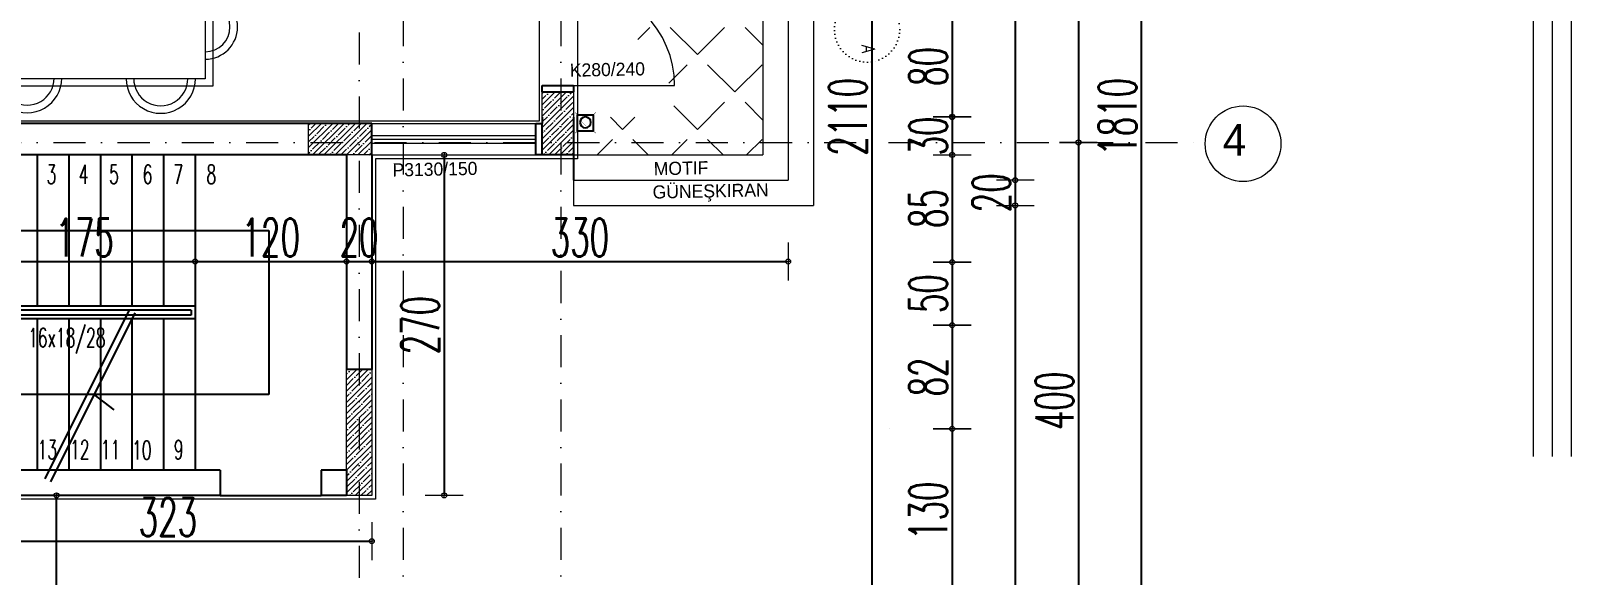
# Model space of a CAD drawing. Header units: millimetres. Extents: x -16104 to 67872, y -88009 to 12107.
# Drawn here: x 19817 to 21038, y -6903 to -6471 of the extents above; entities that cross this region are included whole.
import ezdxf
from ezdxf.enums import TextEntityAlignment as Align

# ---------------------------------------------------------------- set-up
doc = ezdxf.new("R2010")
doc.units = ezdxf.units.MM
doc.linetypes.add('ACAD_ISO07W100', pattern=[3, 0, -3])
doc.linetypes.add('DASHDOTX2', pattern=[50.8, 25.4, -12.7, 0, -12.7])
doc.layers.get('0').update_dxf_attribs({"color": 241})
for name, color, linetype, lineweight in [('AKS', 1, 'ACAD_ISO07W100', 5), ('akslar', 144, 'Continuous', 20), ('balkon', 6, 'Continuous', 5), ('c05', 32, 'Continuous', 13), ('duvar', 123, 'Continuous', 25), ('emsal&kolon', 1, 'Continuous', 5), ('kapı', 3, 'Continuous', 5), ('kolon', 1, 'Continuous', 5), ('merdiven', 4, 'Continuous', 25), ('OLCU', 54, 'Continuous', 13), ('pencere', 5, 'Continuous', 5), ('POZ', 36, 'Continuous', 18), ('SıVA', 40, 'Continuous', 9), ('tefriş', 30, 'Continuous', 5), ('ÖLÇÜ', 252, 'Continuous', 20)]:
    doc.layers.add(name, color=color, linetype=linetype, lineweight=lineweight)
doc.styles.add('DIM', font='Txttw.shx', dxfattribs={"width": 0.6})
doc.styles.add('DIMENSIONS', font='simplex', dxfattribs={"width": 0.8})
doc.styles.add('M2', font='stylu.ttf', dxfattribs={"height": 10})
doc.dimstyles.new('50', dxfattribs={"dimscale": 0, "dimtxt": 30, "dimasz": 1, "dimexe": 0, "dimexo": 2, "dimgap": 4, "dimtad": 1, "dimdec": 0, "dimzin": 0, "dimdsep": 46, "dimtxsty": 'DIM', "dimblk1": 'DOT', "dimblk2": 'DOT', "dimsah": 1, "dimcen": 1.5, "dimdle": 3, "dimse1": 1, "dimse2": 1, "dimclrd": 256, "dimclre": 9, "dimclrt": 256, "dimadec": 0, "dimazin": 0, "dimtfac": 0.24, "dimtdec": 0, "dimtix": 1, "dimtmove": 2, "dimatfit": 3, "dimldrblk": 'DOT', "dimfxl": 0, "dimtolj": 1, "dimtzin": 15, "dimarcsym": 0})
pattern_1 = [(45, (7205.1105, -17059.605), (-4.490128, 4.490128), []), (45, (7209.6007, -17059.605), (-4.490128, 4.490128), [7.9375, -1.5875, 0, -1.5875])]

# ---------------------------------------------------------------- blocks, each defined once
blk = doc.blocks.new('DOT')
for p, q in [((0, 15), (0, -15)), ((-2, 0), (0, 0)), ((2, 0), (0, 0))]:
    blk.add_line(p, q)
blk.add_circle((0, 0), 2)
blk = doc.blocks.new('*D6588')
at = {"layer": 'Defpoints', "color": 0, "transparency": 16777216}
for p in [(20497.3, -6459.6), (20497.3, -6539.3), (20547.3, -6539.3)]:
    blk.add_point(p, dxfattribs=at)
at = {"layer": 'OLCU', "lineweight": -2, "transparency": 16777216}
blk.add_line((20547.3, -6460.6), (20547.3, -6538.3), dxfattribs=at)
for p, rotation in [((20547.3, -6459.6), 90), ((20547.3, -6539.3), 270)]:
    blk.add_blockref('DOT', p, dxfattribs=dict(at, rotation=rotation))
at = {"layer": 'OLCU', "transparency": 16777216, "insert": (20528.3, -6499.4), "char_height": 30, "attachment_point": 5, "rotation": 90, "style": 'DIM'}
blk.add_mtext('\\A1;80', dxfattribs=at)
blk = doc.blocks.new('*D6589')
at = {"layer": 'Defpoints', "color": 0, "transparency": 16777216}
for p in [(20497.3, -6539.6), (20497.3, -6569.6), (20547.3, -6569.6)]:
    blk.add_point(p, dxfattribs=at)
at = {"layer": 'OLCU', "lineweight": -2, "transparency": 16777216}
for p, q in [((20547.3, -6538.6), (20547.3, -6537.6)), ((20547.3, -6539.6), (20547.3, -6569.6)), ((20547.3, -6570.6), (20547.3, -6571.6))]:
    blk.add_line(p, q, dxfattribs=at)
for p, rotation in [((20547.3, -6539.6), 270), ((20547.3, -6569.6), 90)]:
    blk.add_blockref('DOT', p, dxfattribs=dict(at, rotation=rotation))
at = {"layer": 'OLCU', "transparency": 16777216, "insert": (20528.3, -6554.6), "char_height": 30, "attachment_point": 5, "rotation": 90, "style": 'DIM'}
blk.add_mtext('\\A1;30', dxfattribs=at)
blk = doc.blocks.new('*D6590')
at = {"layer": 'Defpoints', "color": 0, "transparency": 16777216}
for p in [(20497.3, -6569.6), (20497.3, -6654.6), (20547.3, -6654.6)]:
    blk.add_point(p, dxfattribs=at)
at = {"layer": 'OLCU', "lineweight": -2, "transparency": 16777216}
blk.add_line((20547.3, -6570.6), (20547.3, -6653.6), dxfattribs=at)
for p, rotation in [((20547.3, -6569.6), 90), ((20547.3, -6654.6), 270)]:
    blk.add_blockref('DOT', p, dxfattribs=dict(at, rotation=rotation))
at = {"layer": 'OLCU', "transparency": 16777216, "insert": (20528.3, -6612.1), "char_height": 30, "attachment_point": 5, "rotation": 90, "style": 'DIM'}
blk.add_mtext('\\A1;85', dxfattribs=at)
blk = doc.blocks.new('*D6591')
at = {"layer": 'Defpoints', "color": 0, "transparency": 16777216}
for p in [(20497.3, -6654.6), (20497.3, -6704.6), (20547.3, -6704.6)]:
    blk.add_point(p, dxfattribs=at)
at = {"layer": 'OLCU', "lineweight": -2, "transparency": 16777216}
blk.add_line((20547.3, -6655.6), (20547.3, -6703.6), dxfattribs=at)
for p, rotation in [((20547.3, -6654.6), 90), ((20547.3, -6704.6), 270)]:
    blk.add_blockref('DOT', p, dxfattribs=dict(at, rotation=rotation))
at = {"layer": 'OLCU', "transparency": 16777216, "insert": (20528.3, -6679.6), "char_height": 30, "attachment_point": 5, "rotation": 90, "style": 'DIM'}
blk.add_mtext('\\A1;50', dxfattribs=at)
blk = doc.blocks.new('*D6840')
at = {"layer": 'Defpoints', "color": 0, "transparency": 16777216}
for p in [(20497.3, -6704.6), (20497.3, -6786.8), (20547.3, -6786.8)]:
    blk.add_point(p, dxfattribs=at)
at = {"layer": 'OLCU', "lineweight": -2, "transparency": 16777216}
blk.add_line((20547.3, -6705.6), (20547.3, -6785.8), dxfattribs=at)
for p, rotation in [((20547.3, -6704.6), 90), ((20547.3, -6786.8), 270)]:
    blk.add_blockref('DOT', p, dxfattribs=dict(at, rotation=rotation))
at = {"layer": 'OLCU', "transparency": 16777216, "insert": (20528.3, -6745.7), "char_height": 30, "attachment_point": 5, "rotation": 90, "style": 'DIM'}
blk.add_mtext('\\A1;82', dxfattribs=at)
blk = doc.blocks.new('*D6592')
at = {"layer": 'Defpoints', "color": 0, "transparency": 16777216}
for p in [(20497.3, -6786.8), (20497.3, -6916.8), (20547.3, -6916.8)]:
    blk.add_point(p, dxfattribs=at)
at = {"layer": 'OLCU', "lineweight": -2, "transparency": 16777216}
blk.add_line((20547.3, -6787.8), (20547.3, -6915.8), dxfattribs=at)
for p, rotation in [((20547.3, -6786.8), 90), ((20547.3, -6916.8), 270)]:
    blk.add_blockref('DOT', p, dxfattribs=dict(at, rotation=rotation))
at = {"layer": 'OLCU', "transparency": 16777216, "insert": (20528.3, -6851.8), "char_height": 30, "attachment_point": 5, "rotation": 90, "style": 'DIM'}
blk.add_mtext('\\A1;130', dxfattribs=at)
blk = doc.blocks.new('*D6596')
at = {"layer": 'Defpoints', "color": 0, "transparency": 16777216}
for p in [(20562.3, -6609.6), (20597.3, -7354.1), (20597.3, -7354.1)]:
    blk.add_point(p, dxfattribs=at)
at = {"layer": 'OLCU', "lineweight": -2, "transparency": 16777216}
blk.add_line((20597.3, -6610.6), (20597.3, -7353.1), dxfattribs=at)
for p, rotation in [((20597.3, -6609.6), 90), ((20597.3, -7354.1), 270)]:
    blk.add_blockref('DOT', p, dxfattribs=dict(at, rotation=rotation))
at = {"layer": 'OLCU', "transparency": 16777216, "insert": (20578.3, -6981.8), "char_height": 30, "attachment_point": 5, "rotation": 90, "style": 'DIM'}
blk.add_mtext('\\A1;745', dxfattribs=at)
blk = doc.blocks.new('*D6599')
at = {"layer": 'Defpoints', "color": 0, "transparency": 16777216}
for p in [(20662.3, -5634.6), (20697.3, -5634.6), (20662.3, -7444.1)]:
    blk.add_point(p, dxfattribs=at)
at = {"layer": 'OLCU', "lineweight": -2, "transparency": 16777216}
blk.add_line((20697.3, -7443.1), (20697.3, -5635.6), dxfattribs=at)
for p, rotation in [((20697.3, -5634.6), 90), ((20697.3, -7444.1), 270)]:
    blk.add_blockref('DOT', p, dxfattribs=dict(at, rotation=rotation))
at = {"layer": 'OLCU', "transparency": 16777216, "insert": (20678.3, -6539.3), "char_height": 30, "attachment_point": 5, "rotation": 90, "style": 'DIM'}
blk.add_mtext('\\A1;1810', dxfattribs=at)
blk = doc.blocks.new('*D6649')
at = {"layer": 'Defpoints', "color": 0, "transparency": 16777216}
for p in [(20497.3, -6074.9), (20497.3, -6589.6), (20597.3, -6589.6)]:
    blk.add_point(p, dxfattribs=at)
at = {"layer": 'OLCU', "lineweight": -2, "transparency": 16777216}
blk.add_line((20597.3, -6075.9), (20597.3, -6588.6), dxfattribs=at)
for p, rotation in [((20597.3, -6074.9), 90), ((20597.3, -6589.6), 270)]:
    blk.add_blockref('DOT', p, dxfattribs=dict(at, rotation=rotation))
at = {"layer": 'OLCU', "transparency": 16777216, "insert": (20578.3, -6332.2), "char_height": 30, "attachment_point": 5, "rotation": 90, "style": 'DIM'}
blk.add_mtext('\\A1;515', dxfattribs=at)
blk = doc.blocks.new('*D6670')
at = {"layer": 'Defpoints', "color": 0, "transparency": 16777216}
for p in [(20597.3, -6589.6), (20597.3, -6609.6), (20597.3, -6609.6)]:
    blk.add_point(p, dxfattribs=at)
at = {"layer": 'OLCU', "lineweight": -2, "transparency": 16777216}
for p, q in [((20597.3, -6588.6), (20597.3, -6587.6)), ((20597.3, -6589.6), (20597.3, -6609.6)), ((20597.3, -6610.6), (20597.3, -6611.6))]:
    blk.add_line(p, q, dxfattribs=at)
for p, rotation in [((20597.3, -6589.6), 270), ((20597.3, -6609.6), 90)]:
    blk.add_blockref('DOT', p, dxfattribs=dict(at, rotation=rotation))
at = {"layer": 'OLCU', "transparency": 16777216, "insert": (20578.3, -6599.6), "char_height": 30, "attachment_point": 5, "rotation": 90, "style": 'DIM'}
blk.add_mtext('\\A1;20', dxfattribs=at)
blk = doc.blocks.new('rb')
at = {"layer": 'tefriş'}
for points in [[(1548.4, 487.07), (1595.5, 487.07), (1595.5, 394.92), (1548.4, 394.92)], [(1551.4, 484.07), (1592.5, 484.07), (1592.5, 397.92), (1551.4, 397.92)]]:
    blk.add_lwpolyline(points, close=True, dxfattribs=at)
for centre, radius, start, end in [((1571.95, 484.07), 12.83, 0, 180), ((1571.95, 484.07), 9.83, 0, 180), ((1551.4, 466.84), 14.18, 90, 270), ((1551.4, 466.84), 11.18, 90, 270), ((1592.5, 466.49), 13.72, 270, 90), ((1592.5, 466.49), 10.72, 270, 90), ((1551.4, 415.62), 14.18, 90, 270), ((1592.29, 413.54), 13.72, 270, 90), ((1551.4, 415.62), 11.18, 90, 270), ((1592.29, 413.54), 10.72, 270, 90), ((1571.95, 397.92), 13.83, 180, 0), ((1571.95, 397.92), 10.83, 180, 0)]:
    blk.add_arc(centre, radius, start, end, dxfattribs=at)
blk = doc.blocks.new('*D6693')
at = {"layer": 'Defpoints', "color": 0, "transparency": 16777216}
for p in [(20647.3, -6259.6), (20647.3, -6559.6), (20647.3, -6559.6)]:
    blk.add_point(p, dxfattribs=at)
at = {"layer": 'OLCU', "lineweight": -2, "transparency": 16777216}
blk.add_line((20647.3, -6260.6), (20647.3, -6558.6), dxfattribs=at)
for p, rotation in [((20647.3, -6259.6), 90), ((20647.3, -6559.6), 270)]:
    blk.add_blockref('DOT', p, dxfattribs=dict(at, rotation=rotation))
at = {"layer": 'OLCU', "transparency": 16777216, "insert": (20628.3, -6409.6), "char_height": 30, "attachment_point": 5, "rotation": 90, "style": 'DIM'}
blk.add_mtext('\\A1;300', dxfattribs=at)
blk = doc.blocks.new('*D6694')
at = {"layer": 'Defpoints', "color": 0, "transparency": 16777216}
for p in [(20647.3, -6559.6), (20647.3, -6969.6), (20647.3, -6969.6)]:
    blk.add_point(p, dxfattribs=at)
at = {"layer": 'OLCU', "lineweight": -2, "transparency": 16777216}
blk.add_line((20647.3, -6560.6), (20647.3, -6968.6), dxfattribs=at)
for p, rotation in [((20647.3, -6559.6), 90), ((20647.3, -6969.6), 270)]:
    blk.add_blockref('DOT', p, dxfattribs=dict(at, rotation=rotation))
at = {"layer": 'OLCU', "transparency": 16777216, "insert": (20628.3, -6764.6), "char_height": 30, "attachment_point": 5, "rotation": 90, "style": 'DIM'}
blk.add_mtext('\\A1;400', dxfattribs=at)
blk = doc.blocks.new('*D6710')
at = {"layer": 'Defpoints', "color": 0, "transparency": 16777216}
for p in [(20483.6, -5484.6), (20483.6, -7594.1), (20483.6, -7594.1)]:
    blk.add_point(p, dxfattribs=at)
at = {"layer": 'OLCU', "lineweight": -2, "transparency": 16777216}
blk.add_line((20483.6, -5485.6), (20483.6, -7593.1), dxfattribs=at)
for p, rotation in [((20483.6, -5484.6), 90), ((20483.6, -7594.1), 270)]:
    blk.add_blockref('DOT', p, dxfattribs=dict(at, rotation=rotation))
at = {"layer": 'OLCU', "transparency": 16777216, "insert": (20464.6, -6539.3), "char_height": 30, "attachment_point": 5, "rotation": 90, "style": 'DIM'}
blk.add_mtext('\\A1;2110', dxfattribs=at)
blk = doc.blocks.new('*D6745')
at = {"layer": 'Defpoints', "color": 0, "transparency": 16777216}
for p in [(19772.3, -6654.1), (19947.3, -6654.1), (19947.3, -6654.1)]:
    blk.add_point(p, dxfattribs=at)
at = {"layer": 'OLCU', "lineweight": -2, "transparency": 16777216}
blk.add_line((19773.3, -6654.1), (19946.3, -6654.1), dxfattribs=at)
at = {"layer": 'OLCU', "lineweight": -2, "transparency": 16777216, "rotation": 180}
blk.add_blockref('DOT', (19772.3, -6654.1), dxfattribs=at)
at = {"layer": 'OLCU', "lineweight": -2, "transparency": 16777216}
blk.add_blockref('DOT', (19947.3, -6654.1), dxfattribs=at)
at = {"layer": 'OLCU', "transparency": 16777216, "insert": (19859.8, -6635.1), "char_height": 30, "attachment_point": 5, "style": 'DIM'}
blk.add_mtext('\\A1;175', dxfattribs=at)
blk = doc.blocks.new('*D6746')
at = {"layer": 'Defpoints', "color": 0, "transparency": 16777216}
for p in [(19947.3, -6654.1), (20067.3, -6654.1), (20067.3, -6654.1)]:
    blk.add_point(p, dxfattribs=at)
at = {"layer": 'OLCU', "lineweight": -2, "transparency": 16777216}
blk.add_line((19948.3, -6654.1), (20066.3, -6654.1), dxfattribs=at)
at = {"layer": 'OLCU', "lineweight": -2, "transparency": 16777216, "rotation": 180}
blk.add_blockref('DOT', (19947.3, -6654.1), dxfattribs=at)
at = {"layer": 'OLCU', "lineweight": -2, "transparency": 16777216}
blk.add_blockref('DOT', (20067.3, -6654.1), dxfattribs=at)
at = {"layer": 'OLCU', "transparency": 16777216, "insert": (20007.3, -6635.1), "char_height": 30, "attachment_point": 5, "style": 'DIM'}
blk.add_mtext('\\A1;120', dxfattribs=at)
blk = doc.blocks.new('*D6747')
at = {"layer": 'Defpoints', "color": 0, "transparency": 16777216}
for p in [(20067.3, -6654.1), (20087.3, -6654.1), (20087.3, -6654.1)]:
    blk.add_point(p, dxfattribs=at)
at = {"layer": 'OLCU', "lineweight": -2, "transparency": 16777216}
for p, q in [((20066.3, -6654.1), (20065.3, -6654.1)), ((20067.3, -6654.1), (20087.3, -6654.1)), ((20088.3, -6654.1), (20089.3, -6654.1))]:
    blk.add_line(p, q, dxfattribs=at)
blk.add_blockref('DOT', (20067.3, -6654.1), dxfattribs=at)
at = {"layer": 'OLCU', "lineweight": -2, "transparency": 16777216, "rotation": 180}
blk.add_blockref('DOT', (20087.3, -6654.1), dxfattribs=at)
at = {"layer": 'OLCU', "transparency": 16777216, "insert": (20077.3, -6635.1), "char_height": 30, "attachment_point": 5, "style": 'DIM'}
blk.add_mtext('\\A1;20', dxfattribs=at)
blk = doc.blocks.new('A$C412C2498')
at = {"color": 5, "const_width": 0.6}
for points in [[(3.6, 24.3), (0.2, 27)], [(23.8, 24.3), (27.3, 27)], [(3.6, 3), (0.2, 0.2)], [(23.8, 3), (27.3, 0.2)]]:
    blk.add_lwpolyline(points, dxfattribs=at)
at = {"color": 5}
blk.add_lwpolyline([(23.8, 24.3), (3.6, 24.3), (3.6, 3), (23.8, 3)], close=True, dxfattribs=at)
at = {"const_width": 0.1}
for points in [[(6.7, 12.2), (14.6, 20.2)], [(6.8, 14.5), (12.4, 20.1)], [(7.1, 10.4), (16.4, 19.7)], [(7.9, 9.1), (17.8, 19)], [(8.8, 8), (18.9, 18.1)], [(10, 7.1), (19.8, 16.9)], [(11.3, 6.4), (20.4, 15.6)], [(13, 6), (20.8, 13.8)], [(14.8, 6.1), (20.8, 12.1)], [(17.4, 7), (19.8, 9.4)]]:
    blk.add_lwpolyline(points, dxfattribs=at)
blk.add_circle((13.7, 13.1), 7.12)
blk = doc.blocks.new('A$C5E2C1EC0')
at = {"xscale": 0.6105719971092185, "yscale": 0.6105719971092185, "zscale": 0.6105719971092185}
blk.add_blockref('A$C412C2498', (0, 0), dxfattribs=at)
blk = doc.blocks.new('*D6440')
at = {"layer": 'Defpoints', "color": 0, "transparency": 16777216}
for p in [(20087.3, -6654.1), (20417.3, -6654.1), (20417.3, -6654.1)]:
    blk.add_point(p, dxfattribs=at)
at = {"layer": 'OLCU', "lineweight": -2, "transparency": 16777216}
blk.add_line((20088.3, -6654.1), (20416.3, -6654.1), dxfattribs=at)
at = {"layer": 'OLCU', "lineweight": -2, "transparency": 16777216, "rotation": 180}
blk.add_blockref('DOT', (20087.3, -6654.1), dxfattribs=at)
at = {"layer": 'OLCU', "lineweight": -2, "transparency": 16777216}
blk.add_blockref('DOT', (20417.3, -6654.1), dxfattribs=at)
at = {"layer": 'OLCU', "transparency": 16777216, "insert": (20252.3, -6635.1), "char_height": 30, "attachment_point": 5, "style": 'DIM'}
blk.add_mtext('\\A1;330', dxfattribs=at)
blk = doc.blocks.new('*D6753')
at = {"layer": 'Defpoints', "color": 0, "transparency": 16777216}
for p in [(19764.3, -6839.6), (20087.3, -6839.6), (20087.3, -6875.9)]:
    blk.add_point(p, dxfattribs=at)
at = {"layer": 'OLCU', "lineweight": -2, "transparency": 16777216}
blk.add_line((19765.3, -6875.9), (20086.3, -6875.9), dxfattribs=at)
at = {"layer": 'OLCU', "lineweight": -2, "transparency": 16777216, "rotation": 180}
blk.add_blockref('DOT', (19764.3, -6875.9), dxfattribs=at)
at = {"layer": 'OLCU', "lineweight": -2, "transparency": 16777216}
blk.add_blockref('DOT', (20087.3, -6875.9), dxfattribs=at)
at = {"layer": 'OLCU', "transparency": 16777216, "insert": (19925.8, -6856.9), "char_height": 30, "attachment_point": 5, "style": 'DIM'}
blk.add_mtext('\\A1;323', dxfattribs=at)
blk = doc.blocks.new('*D6444')
at = {"layer": 'Defpoints', "color": 0, "transparency": 16777216}
for p in [(20112.3, -6569.6), (20087.3, -6839.6), (20144.7, -6839.6)]:
    blk.add_point(p, dxfattribs=at)
at = {"layer": 'OLCU', "lineweight": -2, "transparency": 16777216}
blk.add_line((20144.7, -6570.6), (20144.7, -6838.6), dxfattribs=at)
for p, rotation in [((20144.7, -6569.6), 90), ((20144.7, -6839.6), 270)]:
    blk.add_blockref('DOT', p, dxfattribs=dict(at, rotation=rotation))
at = {"layer": 'OLCU', "transparency": 16777216, "insert": (20125.7, -6704.6), "char_height": 30, "attachment_point": 5, "rotation": 90, "style": 'DIM'}
blk.add_mtext('\\A1;270', dxfattribs=at)
blk = doc.blocks.new('*D6755')
at = {"layer": 'Defpoints', "color": 0, "transparency": 16777216}
for p in [(19764.3, -6839.6), (19837.5, -6839.6), (19764.3, -7594.1)]:
    blk.add_point(p, dxfattribs=at)
at = {"layer": 'OLCU', "lineweight": -2, "transparency": 16777216}
blk.add_line((19837.5, -7593.1), (19837.5, -6840.6), dxfattribs=at)
for p, rotation in [((19837.5, -6839.6), 90), ((19837.5, -7594.1), 270)]:
    blk.add_blockref('DOT', p, dxfattribs=dict(at, rotation=rotation))
at = {"layer": 'OLCU', "transparency": 16777216, "insert": (19818.5, -7216.8), "char_height": 30, "attachment_point": 5, "rotation": 90, "style": 'DIM'}
blk.add_mtext('\\A1;755', dxfattribs=at)

msp = doc.modelspace()

# ---------------------------------------------------------------- hatches: boundary and pattern name
at = {"layer": 'kolon'}
h = msp.add_hatch(dxfattribs=at)
h.set_pattern_fill('ANSI35,_O', color=256)
h.set_pattern_definition(pattern_1)
h.paths.add_polyline_path([(20237.3, -6519.6), (20222.3, -6519.6), (20222.3, -6559.6), (20237.3, -6559.6)])
h.paths.add_polyline_path([(20247.3, -6519.6), (20237.3, -6519.6), (20237.3, -6559.6), (20247.3, -6559.6)])
h.paths.add_polyline_path([(20237.3, -6559.6), (20237.3, -6569.6), (20247.3, -6569.6), (20247.3, -6559.6)])
h.paths.add_polyline_path([(20222.3, -6559.6), (20222.3, -6569.6), (20237.3, -6569.6), (20237.3, -6559.6)])
h = msp.add_hatch(dxfattribs=at)
h.set_pattern_fill('ANSI35,_O', color=256)
h.set_pattern_definition([(45, (10807.666, -17059.605), (-4.490128, 4.490128), []), (45, (10812.156, -17059.605), (-4.490128, 4.490128), [7.9375, -1.5875, 0, -1.5875])])
h.paths.add_polyline_path([(20037.3, -6544.6), (20037.3, -6559.6), (20077.3, -6559.6), (20077.3, -6544.6)])
h.paths.add_polyline_path([(20037.3, -6559.6), (20037.3, -6569.6), (20077.3, -6569.6), (20077.3, -6559.6)])
h.paths.add_polyline_path([(20077.3, -6559.6), (20077.3, -6569.6), (20087.3, -6569.6), (20087.3, -6559.6)])
h.paths.add_polyline_path([(20077.3, -6544.6), (20077.3, -6559.6), (20087.3, -6559.6), (20087.3, -6544.6)])
h = msp.add_hatch(dxfattribs=at)
h.set_pattern_fill('ANSI35,_O', color=256)
h.set_pattern_definition(pattern_1)
h.paths.add_polyline_path([(20087.3, -6739.6), (20067.3, -6739.6), (20067.3, -6839.6), (20087.3, -6839.6)])
at = {"layer": 'ÖLÇÜ'}
h = msp.add_hatch(dxfattribs=at)
h.set_pattern_fill('ANGLE,_O', color=256, scale=6, angle=45)
h.set_pattern_definition([(45, (3601.717, 0), (-29.63485, 29.63485), [30.48, -11.43]), (135, (3601.717, 0), (-29.63485, -29.63485), [30.48, -11.43])])
h.paths.add_polyline_path([(20397.3, -6074.9), (20332.3, -6074.9, -0.079624), (20328.3, -6099.9), (20397.3, -6099.9)])
h.paths.add_polyline_path([(20397.3, -6099.9), (20328.3, -6099.9, -0.323907), (20252.3, -6154.9), (20252.3, -6099.9), (20247.3, -6099.9), (20247.3, -6279.6), (20397.3, -6279.6)])
h.paths.add_polyline_path([(20397.3, -6279.6), (20247.3, -6279.6), (20247.3, -6294.6), (20247.3, -6424.6), (20247.3, -6459.6, -0.131404), (20287.2, -6470.2), (20397.3, -6470.2)])
h.paths.add_polyline_path([(20397.3, -6470.2), (20287.2, -6470.2, -0.268211), (20327.3, -6539.6), (20247.3, -6539.6), (20247.3, -6559.6), (20397.3, -6559.6)])
h.paths.add_polyline_path([(20397.3, -6559.6), (20247.3, -6559.6), (20247.3, -6569.6), (20397.3, -6569.6)])
h.paths.add_polyline_path([(20269, -6405.9), (20269.2, -6315.4), (20251.5, -6315.3), (20251.2, -6405.8)], flags=24)
h.paths.add_polyline_path([(20280.4, -6312.8), (20368.3, -6312.8), (20368.3, -6342.6), (20280.4, -6342.6)], flags=24)
h.paths.add_polyline_path([(20280.6, -6280.9), (20384.7, -6280.9), (20384.7, -6307.8), (20280.6, -6307.8)], flags=24)

# ---------------------------------------------------------------- linework, layer by layer
for p, q in [((20222.3, -6519.6), (20222.3, -6514.6)), ((20247.3, -6514.6), (20247.3, -6519.6)), ((20222.3, -6569.6), (20222.3, -6544.6)), ((20067.3, -6819.6), (20067.3, -6839.6)), ((19967.3, -6839.6), (20047.3, -6839.6))]:
    msp.add_line(p, q)
at = {"layer": 'AKS', "color": 1, "linetype": 'ACAD_ISO07W100'}
msp.add_circle((20479.8, -6470), 25.9, dxfattribs=at)
at = {"layer": 'AKS', "linetype": 'ByBlock'}
msp.add_circle((20777.8, -6560.7), 30, dxfattribs=at)
at = {"layer": 'akslar', "linetype": 'DASHDOTX2'}
for p, q in [((20112.3, -5134.6), (20112.3, -7944.1)), ((20237.3, -5134.6), (20237.3, -7944.1)), ((20077.3, -5149), (20077.3, -7958.5)), ((17697.3, -6559.6), (20747.3, -6559.6))]:
    msp.add_line(p, q, dxfattribs=at)
at = {"layer": 'balkon'}
for p, q in [((20397.3, -6074.9), (20397.3, -6569.6)), ((20417.3, -6074.9), (20417.3, -6589.6)), ((20437.3, -6074.9), (20437.3, -6609.6)), ((20247.3, -6569.6), (20397.3, -6569.6)), ((20247.3, -6589.6), (20417.3, -6589.6)), ((20247.3, -6589.6), (20247.3, -6609.6)), ((20247.3, -6609.6), (20437.3, -6609.6))]:
    msp.add_line(p, q, dxfattribs=at)
at = {"layer": 'c05'}
for points in [[(21037.8, -8120), (21037.8, -8330.3), (17507.6, -8330.3), (17507.6, -4952.5), (21037.8, -4952.5), (21037.8, -6808.6)], [(21022.8, -8120), (21022.8, -8315.3), (17522.6, -8315.3), (17522.6, -4967.5), (21022.8, -4967.5), (21022.8, -6808.6)], [(21007.8, -8120), (21007.8, -8300.3), (17537.6, -8300.3), (17537.6, -4982.5), (21007.8, -4982.5), (21007.8, -6808.6)]]:
    msp.add_lwpolyline(points, dxfattribs=at)
at = {"layer": 'duvar'}
for p, q in [((20222.3, -6514.6), (20247.3, -6514.6)), ((20222.3, -6519.6), (20247.3, -6519.6)), ((20222.3, -6539.6), (20222.3, -6544.6)), ((20247.3, -6539.6), (20247.3, -6569.6)), ((20087.3, -6544.6), (19622.3, -6544.6)), ((20087.3, -6569.6), (20087.3, -6544.6)), ((20217.3, -6544.6), (20222.3, -6544.6)), ((20217.3, -6569.6), (20217.3, -6544.6)), ((20067.3, -6569.6), (19639.3, -6569.6)), ((20067.3, -6569.6), (20067.3, -6739.6)), ((20087.3, -6569.6), (20087.3, -6739.6)), ((20222.3, -6569.6), (20217.3, -6569.6)), ((20247.3, -6569.6), (20222.3, -6569.6)), ((20247.3, -6569.6), (20247.3, -6589.6)), ((19772.3, -6629.6), (20005.9, -6629.6)), ((20005.9, -6629.6), (20005.9, -6759.6)), ((19895.1, -6692.5), (19828.3, -6826.5)), ((19899.6, -6694.8), (19832.7, -6828.7)), ((19947.3, -6689.6), (19947.3, -6699.6)), ((20087.3, -6739.6), (20067.3, -6739.6)), ((20005.9, -6759.6), (19772.3, -6759.6)), ((19867.2, -6759.6), (19882.9, -6771.8)), ((19967.3, -6819.6), (19652.3, -6819.6)), ((19967.3, -6819.6), (19967.3, -6839.6)), ((20067.3, -6819.6), (20047.3, -6819.6)), ((20047.3, -6819.6), (20047.3, -6839.6)), ((19967.3, -6839.6), (19764.3, -6839.6)), ((19967.3, -6839.6), (19764.3, -6839.6)), ((20067.3, -6839.6), (20047.3, -6839.6)), ((20067.3, -6839.6), (20047.3, -6839.6))]:
    msp.add_line(p, q, dxfattribs=at)
at = {"layer": 'emsal&kolon'}
for points in [[(20247.3, -6569.6), (20222.3, -6569.6), (20222.3, -6519.6), (20247.3, -6519.6), (20247.3, -6569.6)], [(20037.3, -6569.6), (20037.3, -6544.6), (20087.3, -6544.6), (20087.3, -6569.6), (20037.3, -6569.6)], [(20067.3, -6739.6), (20087.3, -6739.6), (20087.3, -6839.6), (20067.3, -6839.6), (20067.3, -6739.6)]]:
    msp.add_lwpolyline(points, dxfattribs=at)
at = {"layer": 'kapı'}
msp.add_line((20247.3, -6514.6), (20327.3, -6514.6), dxfattribs=at)
msp.add_arc((20247.3, -6514.6), 80, 0, 90, dxfattribs=at)
at = {"layer": 'merdiven'}
for p, q in [((19822.3, -6569.6), (19822.3, -6689.6)), ((19847.3, -6569.6), (19847.3, -6689.6)), ((19872.3, -6569.6), (19872.3, -6689.6)), ((19897.3, -6569.6), (19897.3, -6689.6)), ((19922.3, -6569.6), (19922.3, -6689.6)), ((19947.3, -6569.6), (19947.3, -6689.6)), ((19947.3, -6689.6), (19772.3, -6689.6)), ((19947.3, -6699.6), (19772.3, -6699.6)), ((19944.3, -6692.6), (19775.3, -6692.6)), ((19944.3, -6696.6), (19775.3, -6696.6)), ((19822.3, -6699.6), (19822.3, -6819.6)), ((19847.3, -6699.6), (19847.3, -6819.6)), ((19872.3, -6699.6), (19872.3, -6819.6)), ((19897.3, -6699.6), (19897.3, -6819.6)), ((19922.3, -6699.6), (19922.3, -6819.6)), ((19944.3, -6692.6), (19944.3, -6696.6)), ((19947.3, -6699.6), (19947.3, -6819.6))]:
    msp.add_line(p, q, dxfattribs=at)
at = {"layer": 'OLCU'}
msp.add_line((20497.3, -6786.8), (20497.3, -6786.8), dxfattribs=at)
at = {"layer": 'pencere'}
for p, q in [((20087.3, -6544.6), (20217.3, -6544.6)), ((20087.3, -6554.1), (20217.3, -6554.1)), ((20087.3, -6557.1), (20217.3, -6557.1)), ((20087.3, -6560.1), (20217.3, -6560.1)), ((20087.3, -6569.6), (20217.3, -6569.6))]:
    msp.add_line(p, q, dxfattribs=at)
at = {"layer": 'SıVA'}
for points in [[(19787.3, -6842.6), (19787.3, -7357.1), (19652.3, -7357.1), (19652.3, -7617.1), (18870.3, -7617.1), (18870.3, -7447.1), (18650.3, -7447.1), (18650.3, -6592.6), (18188.3, -6592.6), (18188.3, -6077.9), (18018.3, -6077.9), (18018.3, -5625.6), (18308.3, -5625.6), (18308.3, -5455.6), (20130.3, -5455.6), (20130.3, -5625.6), (20420.3, -5625.6), (20420.3, -6077.9), (20250.3, -6077.9), (20250.3, -6572.6), (20090.3, -6572.6), (20090.3, -6842.6)], [(19624.3, -6247.6), (19624.1, -6301.6), (19619.3, -6301.6), (19619.3, -6517.6), (19624.3, -6517.6), (19624.3, -6542.6), (20220.3, -6542.6), (20220.3, -6459.6), (20220.3, -6076.9), (20195.3, -6076.9), (20195.3, -6061.9), (19712.3, -6061.9), (19619.3, -6061.9), (19619.3, -6207.6), (19619.3, -6207.6), (19619, -6247.6)]]:
    msp.add_lwpolyline(points, close=True, dxfattribs=at)

# ---------------------------------------------------------------- block references
at = {"ltscale": 50, "xscale": -1, "rotation": 180}
msp.add_blockref('A$C5E2C1EC0', (20248.3, -6535.8), dxfattribs=at)
at = {"layer": 'pencere', "xscale": 2, "yscale": 2, "zscale": 2, "rotation": 270}
msp.add_blockref('rb', (18987.2, -3324.1), dxfattribs=at)

# ---------------------------------------------------------------- texts
at = {"layer": 'AKS', "color": 1, "style": 'DIMENSIONS', "width": 0.8}
msp.add_text('A', height=10.4, rotation=269.5779, dxfattribs=at).set_placement((20480.8, -6485.7), align=Align.MIDDLE)
at = {"layer": 'AKS', "insert": (20761.7, -6545.1), "char_height": 25, "width": 35.659, "attachment_point": 1}
msp.add_mtext('4', dxfattribs=at)
at = {"layer": 'OLCU', "char_height": 15, "attachment_point": 5, "style": 'DIM'}
for s, insert in [('\\A1;3', (19833.5, -6585)), ('\\A1;4', (19859, -6585)), ('\\A1;5', (19883.1, -6585)), ('\\A1;6', (19909.7, -6585)), ('\\A1;7', (19934.1, -6585)), ('\\A1;8', (19960.2, -6585)), ('\\A1;16x18/28', (19845.7, -6717)), ('\\A1;13', (19830.2, -6803.3)), ('\\A1;12', (19856, -6803.3)), ('\\A1;11', (19880.3, -6803.3)), ('\\A1;10', (19905.1, -6803.7)), ('\\A1;9', (19934.3, -6803.3))]:
    msp.add_mtext(s, dxfattribs=dict(at, insert=insert))
at = {"layer": 'POZ', "style": 'M2', "flags": 4}
for tag, p in [('K280/240', (20244.4, -6507.6)), ('P3130/150', (20103.9, -6586.7)), ('MOTIF', (20310.9, -6585.7)), ('GÜNEŞKIRAN', (20310, -6604.2))]:
    msp.add_attdef(tag, p, 'K1 80/210', height=10.4, rotation=1.1392, dxfattribs=at)

# ---------------------------------------------------------------- dimensions: what is measured, and where the dimension line sits
at = {"layer": 'OLCU'}
for base, p1, p2, text, picture, middle in [((20483.6, -7594.1), (20483.6, -5484.6), (20483.6, -7594.1), '2110', '*D6710', (20464.6, -6539.3)), ((20697.3, -5634.6), (20662.3, -7444.1), (20662.3, -5634.6), '1810', '*D6599', (20678.3, -6539.3)), ((20647.3, -6559.6), (20647.3, -6259.6), (20647.3, -6559.6), '300', '*D6693', (20628.3, -6409.6)), ((20647.3, -6969.6), (20647.3, -6559.6), (20647.3, -6969.6), '400', '*D6694', (20628.3, -6764.6))]:
    dim = msp.add_linear_dim(base=base, p1=p1, p2=p2, angle=90, text=text, dimstyle='50', override={"dimscale": 1}, dxfattribs=at)
    dim.commit()
    dim.dimension.update_dxf_attribs({"geometry": picture, "text_midpoint": middle})
for base, p1, p2, picture, middle in [((20597.3, -6589.6), (20497.3, -6074.9), (20497.3, -6589.6), '*D6649', (20578.3, -6332.2)), ((20547.3, -6539.3), (20497.3, -6459.6), (20497.3, -6539.3), '*D6588', (20528.3, -6499.4)), ((20547.3, -6569.6), (20497.3, -6539.6), (20497.3, -6569.6), '*D6589', (20528.3, -6554.6)), ((20144.7, -6839.6), (20112.3, -6569.6), (20087.3, -6839.6), '*D6444', (20125.7, -6704.6)), ((20547.3, -6654.6), (20497.3, -6569.6), (20497.3, -6654.6), '*D6590', (20528.3, -6612.1)), ((20597.3, -6609.6), (20597.3, -6589.6), (20597.3, -6609.6), '*D6670', (20578.3, -6599.6)), ((20597.2617054, -7354.0601116), (20562.2617054, -6609.5601116), (20597.2617054, -7354.0601116), '*D6596', (20578.2617054, -6981.8101116)), ((20547.3, -6704.6), (20497.3, -6654.6), (20497.3, -6704.6), '*D6591', (20528.3, -6679.6)), ((20547.3, -6786.8), (20497.3, -6704.6), (20497.3, -6786.8), '*D6840', (20528.3, -6745.7)), ((20547.3, -6916.8), (20497.3, -6786.8), (20497.3, -6916.8), '*D6592', (20528.3, -6851.8)), ((19837.5378139, -6839.5601116), (19764.2617054, -7594.0601116), (19764.2617054, -6839.5601116), '*D6755', (19818.5378139, -7216.8101116))]:
    dim = msp.add_linear_dim(base=base, p1=p1, p2=p2, angle=90, dimstyle='50', override={"dimscale": 1}, dxfattribs=at)
    dim.commit()
    dim.dimension.update_dxf_attribs({"geometry": picture, "text_midpoint": middle})
for base, p1, p2, picture, middle in [((19947.3, -6654.1), (19772.3, -6654.1), (19947.3, -6654.1), '*D6745', (19859.8, -6635.1)), ((20067.3, -6654.1), (19947.3, -6654.1), (20067.3, -6654.1), '*D6746', (20007.3, -6635.1)), ((20087.3, -6654.1), (20067.3, -6654.1), (20087.3, -6654.1), '*D6747', (20077.3, -6635.1)), ((20417.3, -6654.1), (20087.3, -6654.1), (20417.3, -6654.1), '*D6440', (20252.3, -6635.1)), ((20087.3, -6875.9), (19764.3, -6839.6), (20087.3, -6839.6), '*D6753', (19925.8, -6856.9))]:
    dim = msp.add_linear_dim(base=base, p1=p1, p2=p2, dimstyle='50', override={"dimscale": 1}, dxfattribs=at)
    dim.commit()
    dim.dimension.update_dxf_attribs({"geometry": picture, "text_midpoint": middle})

doc.saveas('drawing.dxf')
